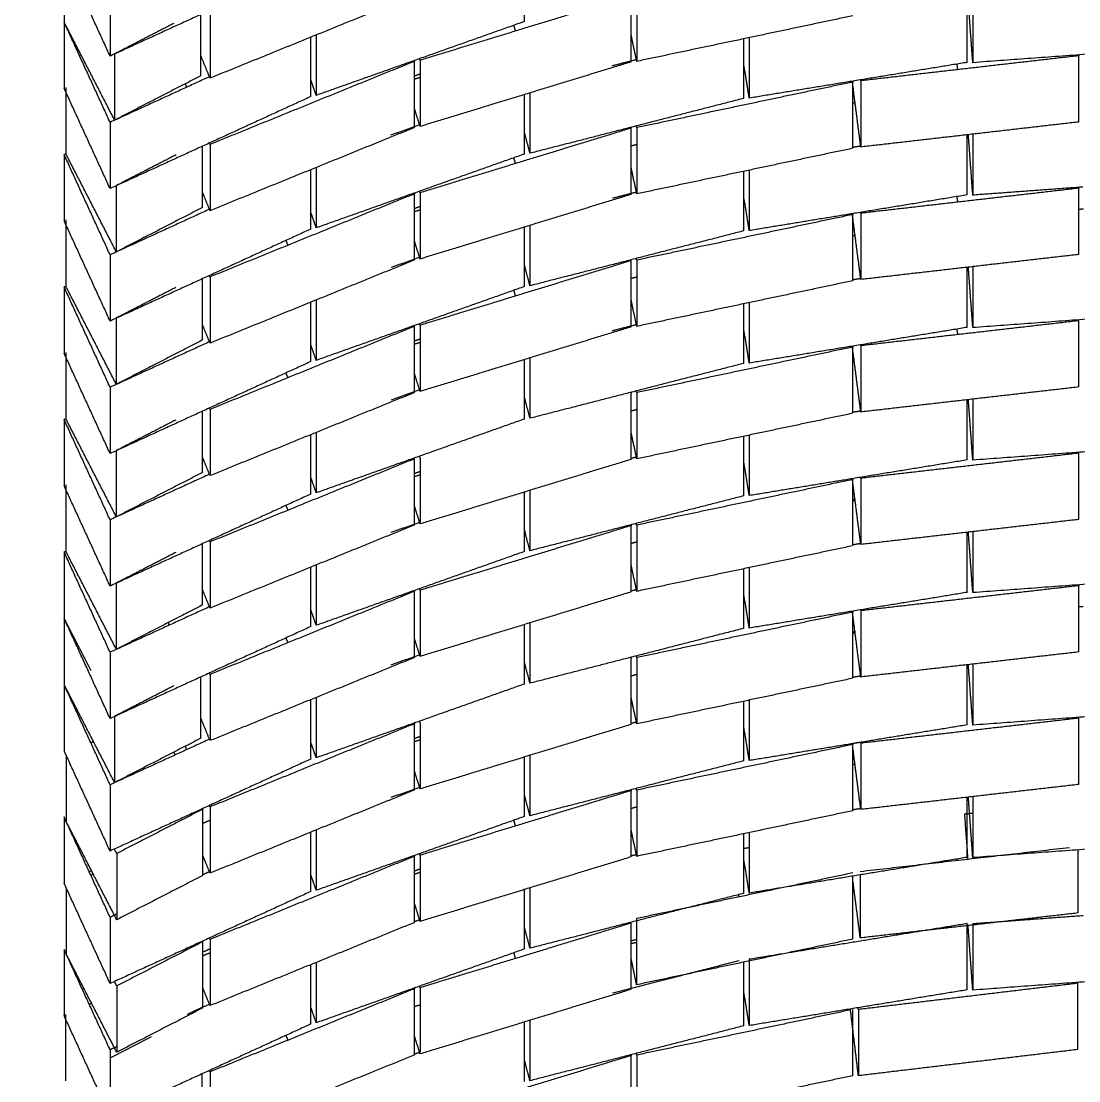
# Model space of a CAD drawing. Header units: centimetres. Extents: x 0 to 19.8, y 0 to 41.5.
# Drawn here: x 13.723 to 14.681, y 15.52 to 16.48 of the extents above; entities that cross this region are included whole.
import ezdxf

# ---------------------------------------------------------------- set-up
doc = ezdxf.new("R2010")
doc.units = ezdxf.units.CM
doc.layers.add('Make2D$Visible$Curves', color=7, linetype='Continuous', true_color=0x000000)

msp = doc.modelspace()

# ---------------------------------------------------------------- linework, layer by layer
at = {"layer": 'Make2D$Visible$Curves', "color": 18, "lineweight": -3, "true_color": 0x000000}
for points, weights, knots in [([(14.75581, 18.03211), (13.8662, 17.9996), (13.21303, 17.39475), (12.44385, 16.68245), (12.44385, 15.63412)], [0.854751958775, 0.866802022462, 1, 0.846767797442, 0.853867800566], [2.055138, 2.055138, 2.055138, 3.769279, 3.769279, 5.741243, 5.741243, 5.741243]), ([(12.54385, 15.63412), (12.54385, 16.63876), (13.28098, 17.32137), (13.90527, 17.89949), (14.7555, 17.93203)], [0.853867800566, 0.846767797442, 1, 0.867107537457, 0.85480787438], [-5.741243, -5.741243, -5.741243, -3.769279, -3.769279, -2.059069, -2.059069, -2.059069]), ([(12.44385, 15.63412), (12.44385, 14.6937), (13.08282, 14.0037), (14.71323, 12.24307), (16.47386, 13.87349), (17.24305, 14.58578), (17.24305, 15.63412)], [0.853867800566, 0.860338983745, 1, 0.707106781187, 1, 0.846767797442, 0.853867800566], [5.741243, 5.741243, 5.741243, 7.538558, 7.538558, 11.307837, 11.307837, 13.279801, 13.279801, 13.279801]), ([(17.14305, 15.63412), (17.14305, 14.62947), (16.40592, 13.94686), (14.71866, 12.38439), (13.15619, 14.07165), (12.54385, 14.73289), (12.54385, 15.63412)], [0.853867800566, 0.846767797442, 1, 0.707106781187, 1, 0.860338983745, 0.853867800566], [-13.279801, -13.279801, -13.279801, -11.307837, -11.307837, -7.538558, -7.538558, -5.741243, -5.741243, -5.741243]), ([(12.47302, 15.1611), (12.58656, 14.4396), (13.08282, 13.9037), (14.71323, 12.14307), (16.47386, 13.77349), (17.24305, 14.48578), (17.24305, 15.53412)], [0.861673993534, 0.888038673933, 1, 0.707106781187, 1, 0.846767797442, 0.853867800566], [6.097714, 6.097714, 6.097714, 7.538558, 7.538558, 11.307837, 11.307837, 13.279801, 13.279801, 13.279801])]:
    msp.add_rational_spline(points, weights, degree=2, knots=knots, dxfattribs=at)
for points in [[(13.76163, 16.53949), (13.76163, 16.50949), (13.76163, 16.47949)], [(13.80331, 16.44859), (13.78247, 16.49404), (13.76163, 16.53949)], [(13.98511, 16.53194), (13.89421, 16.49027), (13.80331, 16.44859)], [(14.1785, 16.47987), (14.1785, 16.5068), (14.1785, 16.53373)], [(13.80331, 16.50859), (13.80331, 16.47859), (13.80331, 16.44859)], [(14.07906, 16.50392), (13.98643, 16.46625), (13.8938, 16.42858)], [(14.27524, 16.50335), (14.17962, 16.47407), (14.084, 16.4448)], [(14.27524, 16.44335), (14.27524, 16.47335), (14.27524, 16.50335)], [(14.28023, 16.50378), (14.28023, 16.47378), (14.28023, 16.44378)], [(14.58455, 16.44263), (14.58254, 16.47002), (14.58053, 16.49741)], [(14.58455, 16.49787), (14.58455, 16.47025), (14.58455, 16.44263)], [(13.8938, 16.48858), (13.8938, 16.45858), (13.8938, 16.42858)], [(14.57955, 16.44287), (14.57955, 16.47008), (14.57955, 16.49729)], [(13.76163, 16.47949), (13.76163, 16.44949), (13.76163, 16.41949)], [(13.80331, 16.38859), (13.78247, 16.43404), (13.76163, 16.47949)], [(13.8074, 16.39058), (13.78451, 16.43504), (13.76163, 16.47949)], [(13.86115, 16.47825), (13.83427, 16.46442), (13.8074, 16.45058)], [(13.88548, 16.43077), (13.88548, 16.45852), (13.88548, 16.48627)], [(14.1785, 16.47987), (14.12886, 16.46227), (14.07923, 16.44467)], [(14.47592, 16.48508), (14.37807, 16.46443), (14.28023, 16.44378)], [(14.17043, 16.47126), (14.16975, 16.47389), (14.16907, 16.47653)], [(13.98511, 16.41194), (13.98511, 16.43883), (13.98511, 16.46571)], [(13.99, 16.46794), (13.99, 16.44049), (13.99, 16.41303)], [(14.28023, 16.44378), (14.27772, 16.45565), (14.27522, 16.46751)], [(14.37717, 16.41031), (14.37717, 16.43728), (14.37717, 16.46424)], [(14.38218, 16.4653), (14.38218, 16.43791), (14.38218, 16.41052)], [(13.8074, 16.45058), (13.8074, 16.42058), (13.8074, 16.39058)], [(14.78401, 16.45729), (14.68428, 16.44996), (14.58455, 16.44263)], [(14.68041, 16.44979), (14.68047, 16.44934), (14.68053, 16.44889)], [(13.8938, 16.42858), (13.88964, 16.43881), (13.88548, 16.44904)], [(14.07906, 16.44392), (13.98643, 16.40625), (13.8938, 16.36858)], [(14.07875, 16.4445), (14.03438, 16.42877), (13.99, 16.41303)], [(14.07882, 16.44453), (14.07894, 16.44422), (14.07906, 16.44392)], [(14.07906, 16.38392), (14.07906, 16.41392), (14.07906, 16.44392)], [(14.084, 16.4448), (14.08378, 16.4455), (14.08357, 16.44621)], [(14.084, 16.4448), (14.084, 16.41537), (14.084, 16.38594)], [(14.27524, 16.44335), (14.17962, 16.41407), (14.084, 16.3848)], [(14.28036, 16.44543), (14.26903, 16.44251), (14.2577, 16.4396)], [(14.38218, 16.41052), (14.37968, 16.42579), (14.37717, 16.44106)], [(14.57955, 16.44287), (14.48086, 16.4267), (14.38218, 16.41052)], [(14.67991, 16.44882), (14.58152, 16.43752), (14.48313, 16.42622)], [(14.56997, 16.4413), (14.57038, 16.43879), (14.57079, 16.43629)], [(14.68053, 16.38889), (14.68053, 16.41889), (14.68053, 16.44889)], [(13.89418, 16.43025), (13.84874, 16.40942), (13.80331, 16.38859)], [(13.88548, 16.43077), (13.84644, 16.41068), (13.8074, 16.39058)], [(14.0794, 16.43083), (14.08182, 16.43169), (14.08424, 16.43255)], [(13.8727, 16.42047), (13.87207, 16.42201), (13.87144, 16.42355)], [(13.99, 16.41303), (13.98756, 16.41993), (13.98511, 16.42683)], [(14.07954, 16.42802), (14.08199, 16.42877), (14.08444, 16.42951)], [(14.47592, 16.42508), (14.37807, 16.40443), (14.28023, 16.38378)], [(14.48313, 16.36622), (14.47933, 16.39559), (14.47553, 16.42495)], [(14.47575, 16.42586), (14.47584, 16.42547), (14.47592, 16.42508)], [(14.47592, 16.36508), (14.47592, 16.39508), (14.47592, 16.42508)], [(14.48313, 16.42622), (14.48306, 16.42679), (14.48298, 16.42737)], [(14.48313, 16.42622), (14.48313, 16.39622), (14.48313, 16.36622)], [(13.80331, 16.32859), (13.78247, 16.37404), (13.76163, 16.41949)], [(13.76318, 16.42021), (13.76318, 16.39021), (13.76318, 16.36021)], [(13.98511, 16.41194), (13.89421, 16.37027), (13.80331, 16.32859)], [(14.1785, 16.35987), (14.1785, 16.3868), (14.1785, 16.41373)], [(14.18347, 16.41525), (14.18347, 16.38789), (14.18347, 16.36052)], [(14.37717, 16.41031), (14.28032, 16.38542), (14.18347, 16.36052)], [(14.47596, 16.40606), (14.4769, 16.40616), (14.47784, 16.40627)], [(14.084, 16.3848), (14.08153, 16.39285), (14.07906, 16.40091)], [(13.80331, 16.38859), (13.80331, 16.35859), (13.80331, 16.32859)], [(14.07906, 16.38392), (13.98643, 16.34625), (13.8938, 16.30858)], [(14.08357, 16.38621), (14.07044, 16.38156), (14.05732, 16.3769)], [(14.27524, 16.38335), (14.17962, 16.35407), (14.084, 16.3248)], [(14.27502, 16.38405), (14.27513, 16.3837), (14.27524, 16.38335)], [(14.27524, 16.32335), (14.27524, 16.35335), (14.27524, 16.38335)], [(14.28023, 16.38378), (14.28004, 16.38468), (14.27985, 16.38558)], [(14.28023, 16.38378), (14.28023, 16.35378), (14.28023, 16.32378)], [(14.68053, 16.38889), (14.58183, 16.37755), (14.48313, 16.36622)], [(14.18347, 16.36052), (14.18099, 16.37018), (14.1785, 16.37985)], [(14.26812, 16.38117), (14.26801, 16.3817), (14.2679, 16.38222)], [(14.57955, 16.32287), (14.57955, 16.35008), (14.57955, 16.37729)], [(14.58455, 16.32263), (14.58254, 16.35002), (14.58053, 16.37741)], [(14.58455, 16.37787), (14.58455, 16.35025), (14.58455, 16.32263)], [(13.88703, 16.31148), (13.88703, 16.33923), (13.88703, 16.36698)], [(13.8938, 16.36858), (13.89354, 16.36921), (13.89328, 16.36984)], [(13.8938, 16.36858), (13.8938, 16.33858), (13.8938, 16.30858)], [(14.27564, 16.36746), (14.27794, 16.36805), (14.28023, 16.36864)], [(14.47592, 16.36508), (14.37807, 16.34443), (14.28023, 16.32378)], [(14.48326, 16.36709), (14.4797, 16.3665), (14.47614, 16.36592)], [(13.76163, 16.35949), (13.76262, 16.35995), (13.7636, 16.3604)], [(13.76163, 16.35949), (13.76163, 16.32949), (13.76163, 16.29949)], [(13.80331, 16.26859), (13.78247, 16.31404), (13.76163, 16.35949)], [(13.80895, 16.27129), (13.78607, 16.31575), (13.76318, 16.36021)], [(13.863, 16.35911), (13.83597, 16.3452), (13.80895, 16.33129)], [(14.1785, 16.35987), (14.08425, 16.32645), (13.99, 16.29303)], [(14.17043, 16.35126), (14.16975, 16.35389), (14.16907, 16.35653)], [(13.98511, 16.29194), (13.98511, 16.31883), (13.98511, 16.34571)], [(13.99, 16.3477), (13.99, 16.32037), (13.99, 16.29303)], [(14.28023, 16.32378), (14.27773, 16.33561), (14.27524, 16.34744)], [(14.37717, 16.29031), (14.37717, 16.31734), (14.37717, 16.34437)], [(14.38218, 16.3453), (14.38218, 16.31791), (14.38218, 16.29052)], [(13.80895, 16.33129), (13.80895, 16.30129), (13.80895, 16.27129)], [(13.8938, 16.30858), (13.89041, 16.3169), (13.88703, 16.32522)], [(14.084, 16.3248), (14.08378, 16.3255), (14.08357, 16.32621)], [(14.084, 16.3248), (14.084, 16.2948), (14.084, 16.2648)], [(14.28009, 16.32536), (14.26921, 16.32256), (14.25832, 16.31976)], [(14.68053, 16.32889), (14.58183, 16.31755), (14.48313, 16.30622)], [(14.68432, 16.32996), (14.63444, 16.3263), (14.58455, 16.32263)], [(14.68042, 16.32968), (14.68047, 16.32928), (14.68053, 16.32889)], [(14.68053, 16.26889), (14.68053, 16.29889), (14.68053, 16.32889)], [(14.07906, 16.32392), (13.98643, 16.28625), (13.8938, 16.24858)], [(14.07882, 16.32453), (14.07894, 16.32422), (14.07906, 16.32392)], [(14.07906, 16.26392), (14.07906, 16.29392), (14.07906, 16.32392)], [(14.27524, 16.32335), (14.17962, 16.29407), (14.084, 16.2648)], [(14.38218, 16.29052), (14.37968, 16.30579), (14.37717, 16.32106)], [(14.57955, 16.32287), (14.5278, 16.31439), (14.47604, 16.30591)], [(14.57005, 16.32078), (14.57042, 16.31853), (14.57079, 16.31629)], [(13.89404, 16.31019), (13.84867, 16.28939), (13.80331, 16.26859)], [(13.88703, 16.31148), (13.84799, 16.29139), (13.80895, 16.27129)], [(13.99, 16.29303), (13.98756, 16.29993), (13.98511, 16.30683)], [(14.07922, 16.31077), (14.08164, 16.31163), (14.08406, 16.31248)], [(14.07937, 16.30796), (14.08181, 16.30871), (14.08426, 16.30946)], [(14.47553, 16.30582), (14.42885, 16.29817), (14.38218, 16.29052)], [(14.48313, 16.24622), (14.47925, 16.27618), (14.47537, 16.30614)], [(14.47575, 16.30586), (14.47584, 16.30547), (14.47592, 16.30508)], [(14.48313, 16.30622), (14.48308, 16.30663), (14.48302, 16.30705)], [(14.48313, 16.30622), (14.48313, 16.27622), (14.48313, 16.24622)], [(14.68053, 16.30995), (14.68262, 16.31011), (14.68471, 16.31026)], [(13.80331, 16.20859), (13.78247, 16.25404), (13.76163, 16.29949)], [(13.76318, 16.30021), (13.76318, 16.27021), (13.76318, 16.24021)], [(14.47592, 16.30508), (14.37807, 16.28443), (14.28023, 16.26378)], [(14.47592, 16.24508), (14.47592, 16.27508), (14.47592, 16.30508)], [(13.98511, 16.29194), (13.89421, 16.25027), (13.80331, 16.20859)], [(14.1785, 16.23987), (14.1785, 16.2668), (14.1785, 16.29373)], [(14.18347, 16.29525), (14.18347, 16.26789), (14.18347, 16.24052)], [(14.37717, 16.29031), (14.28032, 16.26542), (14.18347, 16.24052)], [(14.47794, 16.28628), (14.47805, 16.2863), (14.47815, 16.28631)], [(13.96238, 16.28152), (13.96336, 16.27939), (13.96433, 16.27726)], [(14.084, 16.2648), (14.08153, 16.27285), (14.07906, 16.28091)], [(14.47621, 16.28609), (14.47691, 16.28617), (14.47761, 16.28625)], [(13.80331, 16.26859), (13.80331, 16.23859), (13.80331, 16.20859)], [(14.68053, 16.26889), (14.58183, 16.25755), (14.48313, 16.24622)], [(14.07906, 16.26392), (13.98643, 16.22625), (13.8938, 16.18858)], [(14.08381, 16.2663), (14.07087, 16.26171), (14.05792, 16.25712)], [(14.27524, 16.26335), (14.17962, 16.23407), (14.084, 16.2048)], [(14.18347, 16.24052), (14.18099, 16.25018), (14.1785, 16.25985)], [(14.26812, 16.26118), (14.26801, 16.2617), (14.2679, 16.26222)], [(14.27524, 16.20335), (14.27524, 16.23335), (14.27524, 16.26335)], [(14.28023, 16.26378), (14.28007, 16.26455), (14.27991, 16.26531)], [(14.28023, 16.26378), (14.28023, 16.23378), (14.28023, 16.20378)], [(14.58455, 16.25787), (14.58455, 16.23025), (14.58455, 16.20263)], [(13.8938, 16.24858), (13.89354, 16.24921), (13.89328, 16.24984)], [(13.8938, 16.24858), (13.8938, 16.21858), (13.8938, 16.18858)], [(14.27553, 16.24744), (14.27788, 16.24804), (14.28023, 16.24864)], [(14.57955, 16.20287), (14.57955, 16.23008), (14.57955, 16.25729)], [(14.58455, 16.20263), (14.58254, 16.23002), (14.58053, 16.25741)], [(13.76163, 16.23949), (13.76254, 16.23991), (13.76345, 16.24033)], [(13.76163, 16.23949), (13.76163, 16.20949), (13.76163, 16.17949)], [(13.80331, 16.14859), (13.78247, 16.19404), (13.76163, 16.23949)], [(13.80895, 16.15129), (13.78607, 16.19575), (13.76318, 16.24021)], [(13.8627, 16.23896), (13.83583, 16.22513), (13.80895, 16.21129)], [(13.88703, 16.19148), (13.88703, 16.21924), (13.88703, 16.247)], [(14.1785, 16.23987), (14.08425, 16.20645), (13.99, 16.17303)], [(14.47592, 16.24508), (14.37807, 16.22443), (14.28023, 16.20378)], [(14.48351, 16.24713), (14.47995, 16.24654), (14.47639, 16.24596)], [(14.17043, 16.23126), (14.16975, 16.23389), (14.16907, 16.23653)], [(13.98511, 16.17194), (13.98511, 16.19883), (13.98511, 16.22571)], [(13.99, 16.2277), (13.99, 16.20037), (13.99, 16.17303)], [(14.28023, 16.20378), (14.27773, 16.21561), (14.27524, 16.22744)], [(14.37717, 16.17031), (14.37717, 16.19728), (14.37717, 16.22424)], [(14.38218, 16.2253), (14.38218, 16.19791), (14.38218, 16.17052)], [(13.80895, 16.21129), (13.80895, 16.18129), (13.80895, 16.15129)], [(14.78401, 16.21729), (14.68428, 16.20996), (14.58455, 16.20263)], [(13.8938, 16.18858), (13.89041, 16.1969), (13.88703, 16.20522)], [(14.07906, 16.20392), (13.98643, 16.16625), (13.8938, 16.12858)], [(14.07906, 16.14392), (14.07906, 16.17392), (14.07906, 16.20392)], [(14.084, 16.2048), (14.08374, 16.20564), (14.08348, 16.20648)], [(14.084, 16.2048), (14.084, 16.1748), (14.084, 16.1448)], [(14.27524, 16.20335), (14.17962, 16.17407), (14.084, 16.1448)], [(14.28033, 16.20542), (14.26921, 16.20256), (14.25809, 16.1997)], [(14.38218, 16.17052), (14.37968, 16.18579), (14.37717, 16.20106)], [(14.57955, 16.20287), (14.48086, 16.1867), (14.38218, 16.17052)], [(14.68053, 16.20889), (14.58183, 16.19755), (14.48313, 16.18622)], [(14.56997, 16.2013), (14.57038, 16.19879), (14.57079, 16.19629)], [(14.68053, 16.14889), (14.68053, 16.17889), (14.68053, 16.20889)], [(13.88703, 16.19148), (13.84799, 16.17139), (13.80895, 16.15129)], [(14.07911, 16.19073), (14.08177, 16.19167), (14.08443, 16.19261)], [(13.89362, 16.19), (13.84846, 16.16929), (13.80331, 16.14859)], [(13.99, 16.17303), (13.98756, 16.17993), (13.98511, 16.18683)], [(14.07925, 16.18793), (14.0817, 16.18868), (14.08415, 16.18942)], [(14.47592, 16.18508), (14.37807, 16.16443), (14.28023, 16.14378)], [(14.48313, 16.12622), (14.47934, 16.15551), (14.47555, 16.18481)], [(14.47575, 16.18586), (14.47584, 16.18547), (14.47592, 16.18508)], [(14.47592, 16.12588), (14.47592, 16.15548), (14.47592, 16.18508)], [(14.48313, 16.18622), (14.48306, 16.18676), (14.48299, 16.1873)], [(14.48313, 16.18622), (14.48313, 16.15622), (14.48313, 16.12622)], [(13.80331, 16.08859), (13.78247, 16.13404), (13.76163, 16.17949)], [(13.76318, 16.18021), (13.76318, 16.15021), (13.76318, 16.12021)], [(13.98511, 16.17194), (13.89421, 16.13027), (13.80331, 16.08859)], [(14.1785, 16.11987), (14.1785, 16.1468), (14.1785, 16.17373)], [(14.18347, 16.17535), (14.18347, 16.14793), (14.18347, 16.12052)], [(13.96238, 16.16152), (13.96336, 16.15939), (13.96433, 16.15726)], [(14.37717, 16.17031), (14.28032, 16.14542), (14.18347, 16.12052)], [(14.084, 16.1448), (14.08153, 16.15285), (14.07906, 16.16091)], [(13.80331, 16.14859), (13.80331, 16.11859), (13.80331, 16.08859)], [(14.07906, 16.14392), (13.98643, 16.10625), (13.8938, 16.06858)], [(14.08439, 16.1465), (14.07105, 16.14177), (14.0577, 16.13704)], [(14.27502, 16.14405), (14.27513, 16.1437), (14.27524, 16.14335)], [(14.27524, 16.08335), (14.27524, 16.11335), (14.27524, 16.14335)], [(14.28023, 16.14378), (14.28005, 16.14464), (14.27987, 16.1455)], [(14.28023, 16.14378), (14.28023, 16.11378), (14.28023, 16.08378)], [(14.68053, 16.14889), (14.58183, 16.13755), (14.48313, 16.12622)], [(14.18347, 16.12052), (14.18099, 16.13018), (14.1785, 16.13985)], [(14.57955, 16.08287), (14.57955, 16.11008), (14.57955, 16.13729)], [(14.58455, 16.08263), (14.58254, 16.11002), (14.58053, 16.13741)], [(14.58455, 16.13787), (14.58455, 16.11025), (14.58455, 16.08263)], [(13.88703, 16.07148), (13.88703, 16.09923), (13.88703, 16.12698)], [(13.8938, 16.12858), (13.89354, 16.12921), (13.89328, 16.12984)], [(13.8938, 16.12858), (13.8938, 16.09935), (13.8938, 16.07012)], [(14.27527, 16.12737), (14.27784, 16.12803), (14.28042, 16.12869)], [(14.47592, 16.12508), (14.37807, 16.10443), (14.28023, 16.08378)], [(14.48324, 16.12708), (14.47968, 16.1265), (14.47612, 16.12592)], [(13.76163, 16.11949), (13.7623, 16.1198), (13.76297, 16.12011)], [(13.76163, 16.11949), (13.76163, 16.08949), (13.76163, 16.05949)], [(13.80331, 16.02859), (13.78247, 16.07404), (13.76163, 16.11949)], [(13.80895, 16.03129), (13.78607, 16.07575), (13.76318, 16.12021)], [(13.8627, 16.11896), (13.83583, 16.10513), (13.80895, 16.09129)], [(14.1785, 16.11987), (14.08425, 16.08645), (13.99, 16.05303)], [(13.98511, 16.05194), (13.98511, 16.07883), (13.98511, 16.10571)], [(13.99, 16.10785), (13.99, 16.08044), (13.99, 16.05303)], [(14.28023, 16.08378), (14.27773, 16.09561), (14.27524, 16.10744)], [(14.37717, 16.05031), (14.37717, 16.07732), (14.37717, 16.10433)], [(14.38218, 16.1053), (14.38218, 16.07791), (14.38218, 16.05052)], [(14.78401, 16.09729), (14.68428, 16.08996), (14.58455, 16.08263)], [(13.80895, 16.09129), (13.80895, 16.06129), (13.80895, 16.03129)], [(13.8938, 16.06858), (13.89041, 16.0769), (13.88703, 16.08522)], [(14.084, 16.0848), (14.08378, 16.0855), (14.08357, 16.08621)], [(14.084, 16.0848), (14.084, 16.05548), (14.084, 16.02617)], [(14.28007, 16.08535), (14.27779, 16.08477), (14.2755, 16.08418)], [(14.68053, 16.08889), (14.58183, 16.07755), (14.48313, 16.06622)], [(14.68053, 16.02889), (14.68053, 16.05889), (14.68053, 16.08889)], [(14.07906, 16.08392), (13.98643, 16.04625), (13.8938, 16.00858)], [(14.07906, 16.02392), (14.07906, 16.05392), (14.07906, 16.08392)], [(14.27524, 16.08335), (14.17962, 16.05407), (14.084, 16.0248)], [(14.38218, 16.05052), (14.37968, 16.06579), (14.37717, 16.08106)], [(14.57955, 16.08287), (14.52798, 16.07442), (14.47642, 16.06597)], [(13.89422, 16.07027), (13.84876, 16.04943), (13.80331, 16.02859)], [(13.88703, 16.07148), (13.84799, 16.05139), (13.80895, 16.03129)], [(13.99, 16.05303), (13.98756, 16.05993), (13.98511, 16.06683)], [(14.07909, 16.07072), (14.08175, 16.07167), (14.08441, 16.07261)], [(14.07934, 16.06795), (14.08179, 16.0687), (14.08424, 16.06945)], [(14.47564, 16.06584), (14.42891, 16.05818), (14.38218, 16.05052)], [(14.47568, 16.0662), (14.4758, 16.06564), (14.47592, 16.06508)], [(14.48313, 16.06622), (14.48313, 16.03668), (14.48313, 16.00713)], [(13.80331, 15.96859), (13.78247, 16.01404), (13.76163, 16.05949)], [(13.76318, 16.06021), (13.76318, 16.03021), (13.76318, 16.00021)], [(14.47498, 16.06488), (14.3776, 16.04433), (14.28023, 16.02378)], [(14.48313, 16.00622), (14.47933, 16.03561), (14.47552, 16.06499)], [(14.47592, 16.00537), (14.47592, 16.03522), (14.47592, 16.06508)], [(13.98511, 16.05194), (13.89421, 16.01027), (13.80331, 15.96859)], [(14.1785, 15.99987), (14.1785, 16.0268), (14.1785, 16.05373)], [(14.18347, 16.05525), (14.18347, 16.02789), (14.18347, 16.00052)], [(14.37717, 16.05031), (14.28032, 16.02542), (14.18347, 16.00052)], [(14.47602, 16.04724), (14.477, 16.0474), (14.47798, 16.04756)], [(13.96238, 16.04152), (13.96336, 16.03939), (13.96433, 16.03726)], [(14.084, 16.0248), (14.08153, 16.03285), (14.07906, 16.04091)], [(14.47625, 16.04609), (14.4771, 16.04619), (14.47794, 16.04628)], [(13.80331, 16.02859), (13.80331, 15.99859), (13.80331, 15.96859)], [(14.68053, 16.02889), (14.58183, 16.01755), (14.48313, 16.00622)], [(14.07906, 16.02392), (13.98643, 15.98625), (13.8938, 15.94858)], [(14.08438, 16.0265), (14.07102, 16.02176), (14.05767, 16.01703)], [(14.27524, 16.02335), (14.17962, 15.99407), (14.084, 15.9648)], [(14.18347, 16.00052), (14.18097, 16.01026), (14.17847, 16.01999)], [(14.26812, 16.02117), (14.26801, 16.0217), (14.2679, 16.02222)], [(14.27502, 16.02405), (14.27513, 16.0237), (14.27524, 16.02335)], [(14.27524, 15.96335), (14.27524, 15.99335), (14.27524, 16.02335)], [(14.28023, 16.02378), (14.28007, 16.02455), (14.27991, 16.02531)], [(14.28023, 16.02378), (14.28023, 15.99378), (14.28023, 15.96378)], [(14.58455, 16.01787), (14.58455, 15.99025), (14.58455, 15.96263)], [(13.8938, 16.00858), (13.89354, 16.00921), (13.89328, 16.00984)], [(13.8938, 16.00858), (13.8938, 15.97858), (13.8938, 15.94858)], [(14.27537, 16.00739), (14.27801, 16.00807), (14.28065, 16.00875)], [(14.57955, 15.96287), (14.57955, 15.99008), (14.57955, 16.01729)], [(14.58455, 15.96263), (14.58254, 15.99002), (14.58053, 16.01741)], [(13.76163, 15.99949), (13.76236, 15.99983), (13.76309, 16.00016)], [(13.76163, 15.99949), (13.76163, 15.96949), (13.76163, 15.93949)], [(13.80331, 15.90859), (13.78247, 15.95404), (13.76163, 15.99949)], [(13.80895, 15.91129), (13.78607, 15.95575), (13.76318, 16.00021)], [(13.86283, 15.99903), (13.83589, 15.98516), (13.80895, 15.97129)], [(13.88703, 15.95148), (13.88703, 15.97923), (13.88703, 16.00698)], [(14.1785, 15.99987), (14.08425, 15.96645), (13.99, 15.93303)], [(14.47523, 16.00493), (14.37773, 15.98436), (14.28023, 15.96378)], [(14.48313, 16.00707), (14.47924, 16.00643), (14.47535, 16.00579)], [(13.98511, 15.93194), (13.98511, 15.95883), (13.98511, 15.98571)], [(13.99, 15.98782), (13.99, 15.96043), (13.99, 15.93303)], [(14.28023, 15.96378), (14.27773, 15.97561), (14.27524, 15.98744)], [(14.37717, 15.93031), (14.37717, 15.95728), (14.37717, 15.98424)], [(14.38218, 15.9853), (14.38218, 15.95791), (14.38218, 15.93052)], [(13.80895, 15.97129), (13.80895, 15.94129), (13.80895, 15.91129)], [(14.78401, 15.97729), (14.68428, 15.96996), (14.58455, 15.96263)], [(14.68042, 15.96968), (14.68047, 15.96928), (14.68053, 15.96889)], [(13.8938, 15.94858), (13.89041, 15.9569), (13.88703, 15.96522)], [(14.07895, 15.96387), (13.98637, 15.92623), (13.8938, 15.88858)], [(14.06735, 15.95916), (14.06717, 15.95975), (14.067, 15.96033)], [(14.07882, 15.96453), (14.07894, 15.96422), (14.07906, 15.96392)], [(14.07906, 15.90392), (14.07906, 15.93392), (14.07906, 15.96392)], [(14.084, 15.9648), (14.08378, 15.9655), (14.08357, 15.96621)], [(14.084, 15.9648), (14.084, 15.9348), (14.084, 15.9048)], [(14.27524, 15.96335), (14.17962, 15.93407), (14.084, 15.9048)], [(14.28031, 15.96541), (14.27757, 15.96471), (14.27484, 15.96401)], [(14.38218, 15.93052), (14.37968, 15.94579), (14.37717, 15.96106)], [(14.57955, 15.96287), (14.48086, 15.9467), (14.38218, 15.93052)], [(14.68053, 15.96889), (14.58183, 15.95755), (14.48313, 15.94622)], [(14.68053, 15.90889), (14.68053, 15.93889), (14.68053, 15.96889)], [(13.88703, 15.95148), (13.84799, 15.93139), (13.80895, 15.91129)], [(13.8936, 15.94999), (13.84845, 15.92929), (13.80331, 15.90859)], [(13.99, 15.93303), (13.98756, 15.93993), (13.98511, 15.94683)], [(14.47592, 15.94508), (14.37807, 15.92443), (14.28023, 15.90378)], [(14.48313, 15.88622), (14.47932, 15.91562), (14.47552, 15.94503)], [(14.47575, 15.94586), (14.47584, 15.94547), (14.47592, 15.94508)], [(14.47592, 15.88508), (14.47592, 15.91508), (14.47592, 15.94508)], [(14.48313, 15.94622), (14.48313, 15.91666), (14.48313, 15.8871)], [(14.68053, 15.94995), (14.68252, 15.9501), (14.68451, 15.95025)], [(13.76163, 15.93949), (13.76163, 15.90949), (13.76163, 15.87949)], [(13.78605, 15.89206), (13.77384, 15.91578), (13.76163, 15.93949)], [(13.80331, 15.84859), (13.78247, 15.89404), (13.76163, 15.93949)], [(13.98511, 15.93194), (13.89421, 15.89027), (13.80331, 15.84859)], [(13.85613, 15.93558), (13.85613, 15.93419), (13.85613, 15.93281)], [(14.1785, 15.87987), (14.1785, 15.9068), (14.1785, 15.93373)], [(14.18347, 15.93525), (14.18347, 15.90789), (14.18347, 15.88052)], [(14.37717, 15.93031), (14.32646, 15.91728), (14.27575, 15.90424)], [(14.47597, 15.92606), (14.47719, 15.9262), (14.4784, 15.92634)], [(14.47626, 15.92728), (14.47725, 15.92744), (14.47823, 15.9276)], [(14.48329, 15.9269), (14.48346, 15.92692), (14.48364, 15.92694)], [(13.96238, 15.92152), (13.96336, 15.91939), (13.96433, 15.91726)], [(14.084, 15.9048), (14.08153, 15.91285), (14.07906, 15.92091)], [(13.80331, 15.90859), (13.80331, 15.87859), (13.80331, 15.84859)], [(14.07906, 15.90392), (13.98643, 15.86625), (13.8938, 15.82858)], [(14.08386, 15.90631), (14.07062, 15.90162), (14.05739, 15.89693)], [(14.2754, 15.90415), (14.22943, 15.89234), (14.18347, 15.88052)], [(14.27502, 15.90405), (14.27513, 15.9037), (14.27524, 15.90335)], [(14.27524, 15.84335), (14.27524, 15.87335), (14.27524, 15.90335)], [(14.28023, 15.90378), (14.28006, 15.9046), (14.27988, 15.90542)], [(14.28023, 15.90378), (14.28023, 15.87378), (14.28023, 15.84378)], [(14.68053, 15.90889), (14.58183, 15.89755), (14.48313, 15.88622)], [(14.18347, 15.88052), (14.18099, 15.89018), (14.1785, 15.89985)], [(14.57955, 15.84287), (14.57955, 15.87008), (14.57955, 15.89729)], [(14.58455, 15.84263), (14.58254, 15.87002), (14.58053, 15.89741)], [(14.58455, 15.89787), (14.58455, 15.87025), (14.58455, 15.84263)], [(13.88548, 15.83077), (13.88548, 15.85861), (13.88548, 15.88644)], [(13.8938, 15.88858), (13.89354, 15.88921), (13.89328, 15.88984)], [(13.8938, 15.88858), (13.8938, 15.85926), (13.8938, 15.82994)], [(14.27533, 15.88738), (14.27786, 15.88804), (14.28039, 15.88869)], [(14.47592, 15.88508), (14.37807, 15.86443), (14.28023, 15.84378)], [(14.48332, 15.8871), (14.47973, 15.88651), (14.47615, 15.88592)], [(13.76163, 15.87949), (13.76163, 15.84949), (13.76163, 15.81949)], [(13.8074, 15.79058), (13.78451, 15.83504), (13.76163, 15.87949)], [(13.80331, 15.78859), (13.78247, 15.83404), (13.76163, 15.87949)], [(13.86115, 15.87825), (13.83427, 15.86442), (13.8074, 15.85058)], [(14.1785, 15.87987), (14.08425, 15.84645), (13.99, 15.81303)], [(13.98511, 15.81194), (13.98511, 15.83887), (13.98511, 15.86579)], [(13.99, 15.8677), (13.99, 15.84037), (13.99, 15.81303)], [(14.28023, 15.84378), (14.27773, 15.85561), (14.27524, 15.86744)], [(14.37717, 15.81031), (14.37717, 15.8373), (14.37717, 15.86428)], [(14.38218, 15.8653), (14.38218, 15.83791), (14.38218, 15.81052)], [(14.78401, 15.85729), (14.68428, 15.84996), (14.58455, 15.84263)], [(13.8074, 15.85058), (13.8074, 15.82058), (13.8074, 15.79058)], [(13.8938, 15.82858), (13.88964, 15.83881), (13.88548, 15.84904)], [(14.084, 15.8448), (14.08378, 15.8455), (14.08357, 15.84621)], [(14.084, 15.8448), (14.084, 15.8148), (14.084, 15.7848)], [(14.28071, 15.84552), (14.27818, 15.84487), (14.27565, 15.84421)], [(14.68053, 15.84889), (14.58183, 15.83755), (14.48313, 15.82622)], [(14.68053, 15.78889), (14.68053, 15.81889), (14.68053, 15.84889)], [(14.07906, 15.84392), (13.98643, 15.80625), (13.8938, 15.76858)], [(14.07882, 15.84453), (14.07894, 15.84422), (14.07906, 15.84392)], [(14.07906, 15.78392), (14.07906, 15.81392), (14.07906, 15.84392)], [(14.27524, 15.84335), (14.17962, 15.81407), (14.084, 15.7848)], [(14.38218, 15.81052), (14.37968, 15.82579), (14.37717, 15.84106)], [(14.57955, 15.84287), (14.53145, 15.83499), (14.48335, 15.8271)], [(13.78626, 15.82696), (13.78736, 15.82753), (13.78846, 15.8281)], [(13.89407, 15.83021), (13.84869, 15.8094), (13.80331, 15.78859)], [(13.88548, 15.83077), (13.84644, 15.81068), (13.8074, 15.79058)], [(13.99, 15.81303), (13.98756, 15.81993), (13.98511, 15.82683)], [(14.07906, 15.83071), (14.0817, 15.83165), (14.08433, 15.83258)], [(14.07915, 15.8279), (14.0816, 15.82865), (14.08405, 15.8294)], [(14.47582, 15.82587), (14.429, 15.81819), (14.38218, 15.81052)], [(14.47575, 15.82586), (14.47584, 15.82547), (14.47592, 15.82508)], [(14.48278, 15.82701), (14.47956, 15.82648), (14.47634, 15.82595)], [(14.48313, 15.82622), (14.48308, 15.82663), (14.48302, 15.82705)], [(14.48313, 15.82622), (14.48313, 15.79695), (14.48313, 15.76767)], [(13.80331, 15.72859), (13.78247, 15.77404), (13.76163, 15.81949)], [(13.86088, 15.81811), (13.86153, 15.81685), (13.86218, 15.81558)], [(13.87272, 15.82042), (13.87208, 15.82198), (13.87144, 15.82355)], [(14.47592, 15.82508), (14.37807, 15.80443), (14.28023, 15.78378)], [(14.47592, 15.76508), (14.47592, 15.79508), (14.47592, 15.82508)], [(14.48297, 15.76742), (14.47945, 15.79468), (14.47592, 15.82195)], [(13.76356, 15.81528), (13.76356, 15.78528), (13.76356, 15.75528)], [(13.98511, 15.81194), (13.89421, 15.77027), (13.80331, 15.72859)], [(14.1785, 15.75987), (14.1785, 15.7868), (14.1785, 15.81374)], [(14.18347, 15.81525), (14.18347, 15.78789), (14.18347, 15.76052)], [(14.37717, 15.81031), (14.28032, 15.78542), (14.18347, 15.76052)], [(14.47599, 15.80723), (14.47698, 15.80739), (14.47796, 15.80755)], [(14.084, 15.7848), (14.08153, 15.79285), (14.07906, 15.80091)], [(13.80331, 15.78859), (13.80331, 15.75859), (13.80331, 15.72859)], [(14.68053, 15.78889), (14.58183, 15.77755), (14.48313, 15.76622)], [(14.07906, 15.78392), (13.98643, 15.74625), (13.8938, 15.70858)], [(14.0843, 15.78647), (14.0709, 15.78172), (14.05751, 15.77697)], [(14.27524, 15.78335), (14.17962, 15.75407), (14.084, 15.7248)], [(14.18347, 15.76052), (14.18099, 15.77018), (14.1785, 15.77985)], [(14.26812, 15.78117), (14.26801, 15.7817), (14.2679, 15.78222)], [(14.27502, 15.78405), (14.27513, 15.7837), (14.27524, 15.78335)], [(14.27524, 15.72335), (14.27524, 15.75335), (14.27524, 15.78335)], [(14.28023, 15.78378), (14.28007, 15.78455), (14.27991, 15.78531)], [(14.28023, 15.78378), (14.28023, 15.75378), (14.28023, 15.72378)], [(14.58455, 15.72263), (14.58253, 15.75021), (14.5805, 15.77779)], [(14.58455, 15.77787), (14.58455, 15.75025), (14.58455, 15.72263)], [(13.8938, 15.76858), (13.89347, 15.76938), (13.89315, 15.77017)], [(13.8938, 15.76858), (13.8938, 15.73921), (13.8938, 15.70983)], [(14.27567, 15.76747), (14.27815, 15.76811), (14.28063, 15.76875)], [(14.57955, 15.72287), (14.57955, 15.75008), (14.57955, 15.77729)], [(13.76163, 15.75949), (13.76163, 15.72949), (13.76163, 15.69949)], [(13.80331, 15.66859), (13.78247, 15.71404), (13.76163, 15.75949)], [(13.88741, 15.76656), (13.84837, 15.74646), (13.80933, 15.72637)], [(13.88716, 15.76704), (13.88729, 15.7668), (13.88741, 15.76656)], [(13.88741, 15.70656), (13.88741, 15.73656), (13.88741, 15.76656)], [(14.1785, 15.75987), (14.08425, 15.72645), (13.99, 15.69303)], [(14.47592, 15.76508), (14.37807, 15.74443), (14.28023, 15.72378)], [(14.48362, 15.76715), (14.48001, 15.76655), (14.47639, 15.76596)], [(14.48313, 15.7669), (14.48313, 15.76656), (14.48313, 15.76622)], [(14.57722, 15.76236), (14.58092, 15.76263), (14.58462, 15.76291)], [(14.58026, 15.72106), (14.57874, 15.74171), (14.57722, 15.76236)], [(13.80933, 15.66637), (13.78645, 15.71082), (13.76356, 15.75528)], [(13.88765, 15.75403), (13.89072, 15.75528), (13.8938, 15.75653)], [(14.17043, 15.75126), (14.16975, 15.75389), (14.16907, 15.75653)], [(13.98511, 15.69194), (13.98511, 15.71883), (13.98511, 15.74571)], [(13.99, 15.7477), (13.99, 15.72037), (13.99, 15.69303)], [(14.28023, 15.72378), (14.27773, 15.73561), (14.27524, 15.74744)], [(14.37717, 15.69031), (14.37717, 15.71728), (14.37717, 15.74424)], [(14.38218, 15.7453), (14.38218, 15.71791), (14.38218, 15.69052)], [(13.80933, 15.72637), (13.80829, 15.72838), (13.80725, 15.7304)], [(14.37765, 15.73111), (14.38009, 15.73151), (14.38253, 15.73191)], [(14.67207, 15.7316), (14.57737, 15.72073), (14.48267, 15.70985)], [(14.78401, 15.73729), (14.68428, 15.72996), (14.58455, 15.72263)], [(14.68007, 15.67252), (14.68007, 15.70123), (14.68007, 15.72993)], [(13.80933, 15.72637), (13.80933, 15.69637), (13.80933, 15.66637)], [(13.8938, 15.70858), (13.8906, 15.71643), (13.88741, 15.72429)], [(14.07906, 15.72392), (13.98643, 15.68625), (13.8938, 15.64858)], [(14.07882, 15.72453), (14.07894, 15.72422), (14.07906, 15.72392)], [(14.07906, 15.66392), (14.07906, 15.69392), (14.07906, 15.72392)], [(14.084, 15.7248), (14.08378, 15.7255), (14.08357, 15.72621)], [(14.084, 15.7248), (14.084, 15.6951), (14.084, 15.6654)], [(14.27524, 15.72335), (14.17962, 15.69407), (14.084, 15.6648)], [(14.28029, 15.72541), (14.27787, 15.72479), (14.27546, 15.72417)], [(14.38218, 15.69052), (14.37967, 15.70582), (14.37716, 15.72112)], [(14.57955, 15.72287), (14.48086, 15.7067), (14.38218, 15.69052)], [(14.56997, 15.7213), (14.57008, 15.7206), (14.5702, 15.7199)], [(13.78451, 15.70998), (13.78556, 15.71047), (13.78662, 15.71095)], [(14.07912, 15.71073), (14.08178, 15.71167), (14.08444, 15.71262)], [(13.7862, 15.70693), (13.78717, 15.70743), (13.78814, 15.70793)], [(13.88741, 15.70656), (13.84837, 15.68646), (13.80933, 15.66637)], [(13.89404, 15.71019), (13.89056, 15.7086), (13.88708, 15.707)], [(13.99, 15.69303), (13.98756, 15.69993), (13.98511, 15.70683)], [(14.07907, 15.70787), (14.08176, 15.70869), (14.08445, 15.70952)], [(14.47584, 15.70879), (14.378, 15.68814), (14.28015, 15.66749)], [(14.47584, 15.64879), (14.47584, 15.67745), (14.47584, 15.70612)], [(14.48267, 15.64985), (14.47926, 15.67625), (14.47584, 15.70265)], [(14.48267, 15.70699), (14.48267, 15.67842), (14.48267, 15.64985)], [(13.80331, 15.60859), (13.78247, 15.65404), (13.76163, 15.69949)], [(13.76356, 15.69528), (13.76356, 15.66528), (13.76356, 15.63528)], [(13.98511, 15.69194), (13.89421, 15.65027), (13.80331, 15.60859)], [(14.1785, 15.63987), (14.1785, 15.66692), (14.1785, 15.69398)], [(14.18347, 15.69525), (14.18347, 15.66789), (14.18347, 15.64052)], [(14.37717, 15.69031), (14.28032, 15.66542), (14.18347, 15.64052)], [(14.37291, 15.68707), (14.37274, 15.68813), (14.37256, 15.68919)], [(14.08357, 15.66621), (14.08132, 15.67356), (14.07906, 15.68091)], [(14.68007, 15.67252), (14.58137, 15.66119), (14.48267, 15.64985)], [(13.80977, 15.67155), (13.80654, 15.67007), (13.80331, 15.66859)], [(13.80331, 15.66859), (13.80331, 15.63859), (13.80331, 15.60859)], [(14.07906, 15.66392), (13.98643, 15.62625), (13.8938, 15.58858)], [(14.0844, 15.66651), (14.08187, 15.66561), (14.07933, 15.66471)], [(14.084, 15.6648), (14.08392, 15.66506), (14.08384, 15.66532)], [(14.27524, 15.66335), (14.17962, 15.63407), (14.084, 15.6048)], [(14.27524, 15.60335), (14.27524, 15.63335), (14.27524, 15.66335)], [(14.28015, 15.66749), (14.28015, 15.63749), (14.28015, 15.60749)], [(14.57955, 15.66287), (14.48086, 15.6467), (14.38218, 15.63052)], [(14.57955, 15.60287), (14.57955, 15.63287), (14.57955, 15.66287)], [(14.68446, 15.66997), (14.63451, 15.6663), (14.58455, 15.66263)], [(14.58455, 15.66263), (14.58455, 15.63263), (14.58455, 15.60263)], [(14.18347, 15.64052), (14.18099, 15.65018), (14.1785, 15.65985)], [(14.26878, 15.66137), (14.26867, 15.66188), (14.26857, 15.66239)], [(14.58455, 15.60263), (14.5824, 15.63191), (14.58025, 15.66119)], [(13.88741, 15.64656), (13.84837, 15.62646), (13.80933, 15.60637)], [(13.88716, 15.64704), (13.88729, 15.6468), (13.88741, 15.64656)], [(13.88741, 15.58656), (13.88741, 15.61656), (13.88741, 15.64656)], [(13.8938, 15.64858), (13.89354, 15.64921), (13.89328, 15.64984)], [(13.8938, 15.64858), (13.8938, 15.61917), (13.8938, 15.58976)], [(14.27558, 15.64745), (14.27796, 15.64806), (14.28034, 15.64867)], [(14.27564, 15.64502), (14.27804, 15.64552), (14.28044, 15.64603)], [(14.47584, 15.64879), (14.378, 15.62814), (14.28015, 15.60749)], [(13.76163, 15.63949), (13.76163, 15.60949), (13.76163, 15.57949)], [(13.80331, 15.54859), (13.78247, 15.59404), (13.76163, 15.63949)], [(13.80933, 15.54637), (13.78645, 15.59082), (13.76356, 15.63528)], [(13.8732, 15.63924), (13.87296, 15.63983), (13.87272, 15.64042)], [(13.88759, 15.63401), (13.89072, 15.63528), (13.89386, 15.63656)], [(13.88783, 15.63735), (13.89093, 15.63877), (13.89403, 15.64019)], [(14.1785, 15.63987), (14.08425, 15.60645), (13.99, 15.57303)], [(14.17043, 15.63126), (14.16975, 15.63389), (14.16907, 15.63653)], [(13.98511, 15.57194), (13.98511, 15.59883), (13.98511, 15.62571)], [(13.99, 15.6277), (13.99, 15.60037), (13.99, 15.57303)], [(14.37294, 15.62923), (14.31557, 15.61448), (14.2582, 15.59973)], [(14.28015, 15.60749), (14.27769, 15.61914), (14.27524, 15.63079)], [(14.37717, 15.57031), (14.37717, 15.59931), (14.37717, 15.6283)], [(14.38218, 15.63052), (14.38218, 15.60052), (14.38218, 15.57052)], [(14.78401, 15.61729), (14.68428, 15.60996), (14.58455, 15.60263)], [(13.80933, 15.60637), (13.80829, 15.60838), (13.80725, 15.6104)], [(13.80933, 15.60637), (13.80933, 15.57637), (13.80933, 15.54637)], [(14.084, 15.6048), (14.08378, 15.6055), (14.08357, 15.60621)], [(14.67952, 15.60878), (14.58022, 15.59692), (14.48093, 15.58506)], [(14.67939, 15.60988), (14.67945, 15.60933), (14.67952, 15.60878)], [(14.67952, 15.54878), (14.67952, 15.57878), (14.67952, 15.60878)], [(13.8938, 15.58858), (13.8906, 15.59643), (13.88741, 15.60429)], [(14.07906, 15.60392), (13.98643, 15.56625), (13.8938, 15.52858)], [(14.06735, 15.59916), (14.06717, 15.59975), (14.067, 15.60033)], [(14.07882, 15.60453), (14.07894, 15.60422), (14.07906, 15.60392)], [(14.07906, 15.54392), (14.07906, 15.57392), (14.07906, 15.60392)], [(14.084, 15.6048), (14.084, 15.57555), (14.084, 15.54631)], [(14.27524, 15.60335), (14.17962, 15.57407), (14.084, 15.5448)], [(14.38218, 15.57052), (14.37968, 15.58579), (14.37717, 15.60106)], [(14.57955, 15.60287), (14.48086, 15.5867), (14.38218, 15.57052)], [(13.78451, 15.58998), (13.78567, 15.59052), (13.78684, 15.59105)], [(13.88741, 15.58656), (13.84837, 15.56646), (13.80933, 15.54637)], [(13.89364, 15.59001), (13.8833, 15.58527), (13.87296, 15.58053)], [(13.99, 15.57303), (13.98756, 15.57993), (13.98511, 15.58683)], [(14.07913, 15.58789), (14.08157, 15.58864), (14.084, 15.58938)], [(14.48093, 15.58506), (14.48083, 15.58587), (14.48074, 15.58667)], [(13.80331, 15.48859), (13.78247, 15.53404), (13.76163, 15.57949)], [(13.76283, 15.58045), (13.76283, 15.55045), (13.76283, 15.52045)], [(14.47419, 15.58471), (14.37721, 15.56425), (14.28023, 15.54378)], [(14.48093, 15.52506), (14.47732, 15.55529), (14.47371, 15.58552)], [(14.47592, 15.52508), (14.47592, 15.55508), (14.47592, 15.58508)], [(14.48093, 15.58506), (14.48093, 15.55506), (14.48093, 15.52506)], [(13.98511, 15.57194), (13.89421, 15.53027), (13.80331, 15.48859)], [(14.1785, 15.51987), (14.1785, 15.5468), (14.1785, 15.57373)], [(14.18347, 15.57547), (14.18347, 15.54799), (14.18347, 15.52052)], [(14.37717, 15.57031), (14.28032, 15.54542), (14.18347, 15.52052)], [(13.80347, 15.54137), (13.82219, 15.55101), (13.84091, 15.56064)], [(13.96238, 15.56152), (13.96336, 15.55939), (13.96433, 15.55726)], [(14.084, 15.5448), (14.08153, 15.55285), (14.07906, 15.56091)], [(13.80936, 15.55137), (13.80633, 15.54998), (13.80331, 15.54859)], [(13.80331, 15.54859), (13.80331, 15.51859), (13.80331, 15.48859)], [(14.67952, 15.54878), (14.58022, 15.53692), (14.48093, 15.52506)], [(14.07906, 15.54392), (13.98643, 15.50625), (13.8938, 15.46858)], [(14.08395, 15.54635), (14.08154, 15.54549), (14.07913, 15.54463)], [(14.27474, 15.5432), (14.17937, 15.514), (14.084, 15.4848)], [(14.18347, 15.52052), (14.18099, 15.53018), (14.1785, 15.53985)], [(14.26812, 15.54117), (14.26801, 15.5417), (14.2679, 15.54222)], [(14.27502, 15.54405), (14.27513, 15.5437), (14.27524, 15.54335)], [(14.27524, 15.48335), (14.27524, 15.51335), (14.27524, 15.54335)], [(14.28023, 15.54378), (14.28004, 15.54467), (14.27985, 15.54557)], [(14.28023, 15.54378), (14.28023, 15.51378), (14.28023, 15.48378)], [(13.8938, 15.52858), (13.89354, 15.52921), (13.89328, 15.52984)], [(13.8938, 15.52858), (13.8938, 15.49891), (13.8938, 15.46924)], [(13.88668, 15.47173), (13.88668, 15.49927), (13.88668, 15.52681)], [(14.47592, 15.52508), (14.37807, 15.50443), (14.28023, 15.48378)]]:
    msp.add_open_spline(points, degree=2, dxfattribs=at)

doc.saveas('drawing.dxf')
